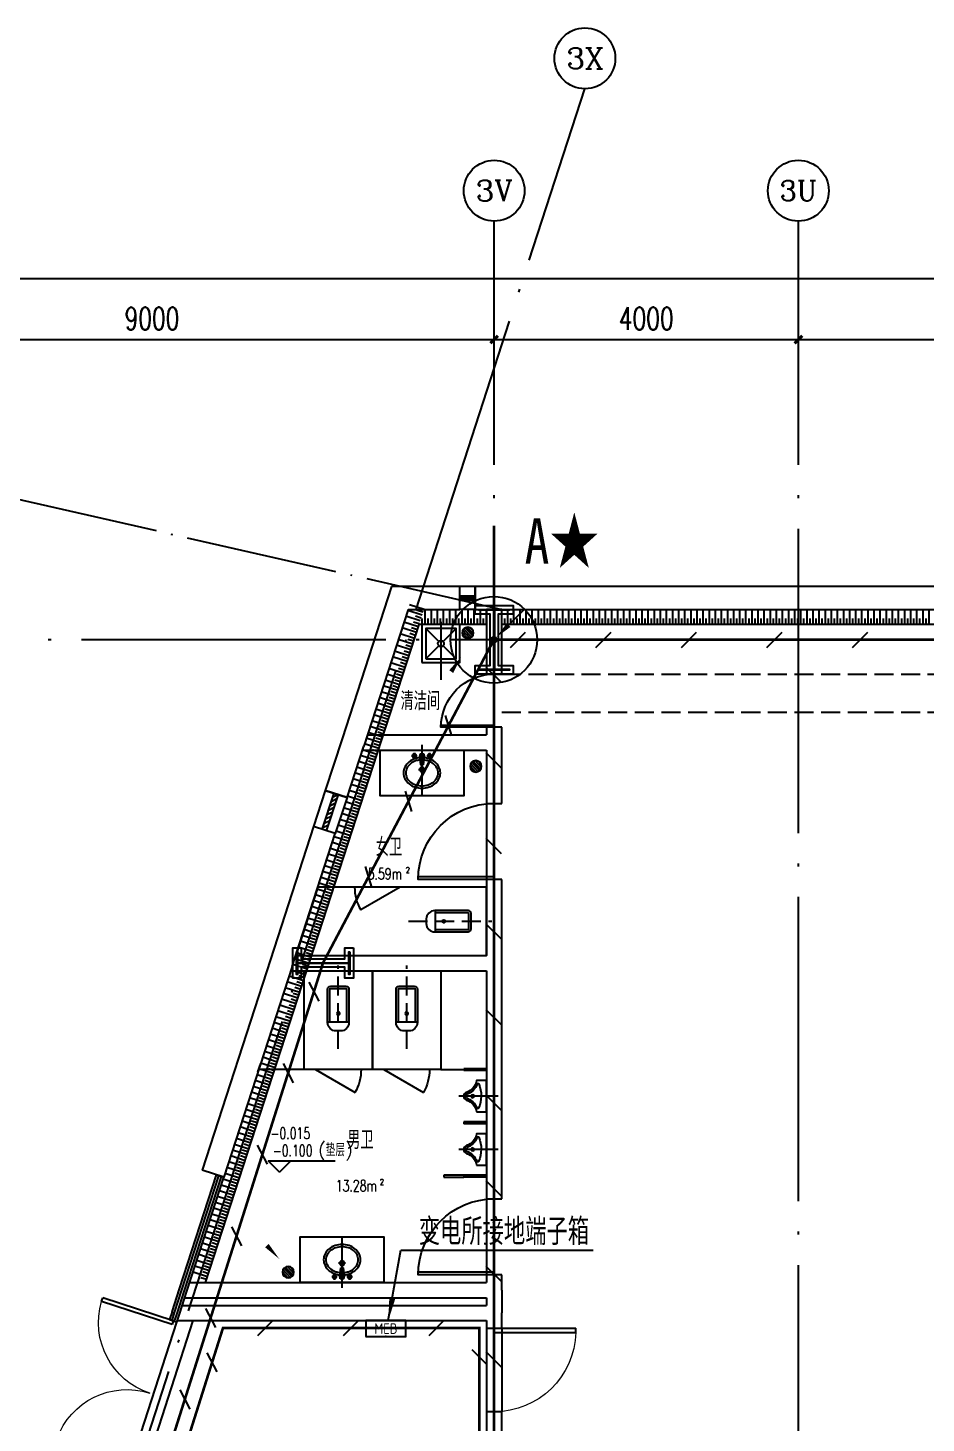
# Model space of a CAD drawing. Extents: x -1396510 to 1250330, y -1892470 to 1623980.
# Drawn here: x -300986 to -289174, y -1584922 to -1566580 of the extents above; entities that cross this region are included whole.
import ezdxf
from ezdxf.enums import TextEntityAlignment as Align

# ---------------------------------------------------------------- set-up
doc = ezdxf.new("R2010")
doc.units = 0
doc.header["$LTSCALE"] = 1000
doc.header["$MEASUREMENT"] = 0
for name, pattern in [('10平面$1$DOTE', [2.42, 2, -0.2, 0.02, -0.2]), ('CENTER2', [1.125, 0.75, -0.125, 0.125, -0.125]), ('DASH', [0.35, 0.25, -0.1]), ('DOTE', [2.42, 2, -0.2, 0.02, -0.2])]:
    doc.linetypes.add(name, pattern=pattern)
doc.layers.get('Defpoints').update_dxf_attribs({"color": 210})
for name, color, linetype in [('10平面$1$A-AXIS-DOTE', 14, '10平面$1$DOTE'), ('99平面图例外参$0$A-HATCH-2', 251, 'Continuous'), ('A-AXIS-D', 1, 'Continuous'), ('A-AXIS-DOTE', 14, 'DOTE'), ('A-HATCH-2', 251, 'Continuous'), ('A-LIN-V', 9, 'Continuous'), ('A-WC', 223, 'Continuous'), ('A-WINDOW', 140, 'Continuous'), ('A-彩色打印层', 12, 'Continuous'), ('A-防火门窗', 1, 'Continuous'), ('AS-COLN', 6, 'Continuous'), ('AS-WALL', 40, 'Continuous'), ('DIM-箱柜', 3, 'Continuous'), ('DIM_SYMB', 3, 'Continuous'), ('EQUIP-箱柜', 3, 'Continuous'), ('LWIRE', 4, 'Continuous'), ('SHTLN', 4, 'Continuous'), ('TEL_TEXT', 7, 'Continuous'), ('WIRE-接地', 4, 'Continuous'), ('WIRE-照明', 1, 'Continuous'), ('建-墙-幕', 4, 'Continuous'), ('建-房间', 7, 'Continuous'), ('建-标高', 3, 'Continuous'), ('建-门', 4, 'Continuous')]:
    doc.layers.add(name, color=color, linetype=linetype)
doc.layers.add('A-云线2', color=3, linetype='Continuous', plot=False)
doc.styles.add('-宋体', font='', dxfattribs={"width": 0.8})
doc.styles.add('_TCH_AXIS', font='COMPLEX', dxfattribs={"bigfont": 'GBCBIG'})
doc.styles.add('_TCH_DIM_T3', font='SIMPLEX', dxfattribs={"width": 0.705882, "bigfont": 'GBCBIG'})
doc.styles.add('_TCH_SPACE', font='SIMPLEX', dxfattribs={"height": 5, "bigfont": 'GBCBIG'})
doc.styles.add('_TEL_ATTDEF', font='GBENOR', dxfattribs={"width": 0.8, "height": 3, "bigfont": 'GBCBIG'})
doc.styles.add('_TEL_DIM', font='SIMPLEX', dxfattribs={"width": 0.8, "height": 3.5, "bigfont": 'HZTXT'})
doc.styles.add('A-STANDARD', font='SIMPLEX', dxfattribs={"bigfont": 'GBCBIG'})
doc.styles.get("Standard").update_dxf_attribs({"font": 'gbenor.shx', "bigfont": 'gbcbig.shx'})
doc.styles.get('-宋体').set_extended_font_data('SimSun')
doc.dimstyles.new('_TCH_ARCH&&100', dxfattribs={"dimtxt": 297.5, "dimasz": 100, "dimexe": 100, "dimexo": 100, "dimgap": 126.25, "dimtad": 1, "dimdec": 0, "dimzin": 0, "dimdsep": 46, "dimtxsty": '_TCH_DIM_T3', "dimblk": 'ARCHTICK', "dimcen": 0.09, "dimclrt": 7, "dimazin": 2, "dimtfac": 1, "dimtdec": 0, "dimtix": 1, "dimtmove": 2, "dimatfit": 3, "dimfxl": 0, "dimtolj": 1, "dimtzin": 0, "dimarcsym": 0})

# ---------------------------------------------------------------- blocks, each defined once
blk = doc.blocks.new('厕卫')
at = {"layer": 'A-AXIS-DOTE', "color": 0, "linetype": 'DASH'}
blk.add_line((50, -823), (50, 272), dxfattribs=at)
at = {"layer": 'A-WC', "color": 0}
for p, q in [((-60, -40), (-60, -470)), ((150, -30), (-50, -30)), ((160, -470), (160, -40)), ((190, -470), (-90, -470)), ((350, -1097), (-170, -1397))]:
    blk.add_line(p, q, dxfattribs=at)
blk.add_lwpolyline([(-400, 203), (-400, -1097), (500, -1097), (500, 203)], close=True, dxfattribs=at)
blk.add_lwpolyline([(190, -40, 0.414214), (150, 0), (-50, 0, 0.414214), (-90, -40), (-90, -480, 0.414214), (20, -590), (80, -590, 0.414214), (190, -480)], format="xyb", close=True, dxfattribs=at)
blk.add_circle((50, -359), 20, dxfattribs=at)
for centre, radius, start, end in [((-50, -40), 10, 90, 180), ((150, -40), 10, 0, 90), ((350, -1097), 600, 180, 209.9999)]:
    blk.add_arc(centre, radius, start, end, dxfattribs=at)
for p in [(50, 0), (50, -359)]:
    blk.add_point(p, dxfattribs=at)
blk = doc.blocks.new('A$C34D37DA4')
at = {"color": 0, "ltscale": 0.5}
for points in [[(-250, -108), (250, -108), (250, 392), (-250, 392)], [(-200, -58), (200, -58), (200, 342), (-200, 342)]]:
    blk.add_lwpolyline(points, close=True, dxfattribs=at)
for points in [[(-200, 342), (-28, 171)], [(28, 171), (200, 342)], [(-200, -58), (-28, 114)], [(28, 114), (200, -58)]]:
    blk.add_lwpolyline(points, dxfattribs=at)
blk.add_circle((0, 142), 40, dxfattribs=at)
at = {"layer": 'A-AXIS-DOTE', "color": 0}
blk.add_lwpolyline([(0, 427), (0, -333)], dxfattribs=at)
blk = doc.blocks.new('4324324')
at = {"layer": 'A-HATCH-2', "color": 8, "linetype": 'DASH'}
for p, q in [((-294754, 620270), (-135554, 620270)), ((-294754, 619770), (-135554, 619770))]:
    blk.add_line(p, q, dxfattribs=at)
blk = doc.blocks.new('w42343243')
at = {"layer": 'A-HATCH-2', "color": 8}
blk.add_lwpolyline([(-165104, 621070), (-164604, 621070), (-164604, 620958), (-164800, 620958), (-164800, 620282), (-164604, 620282), (-164604, 620170), (-165104, 620170), (-165104, 620282), (-164908, 620282), (-164908, 620958), (-165104, 620958)], close=True, dxfattribs=at)
at = {"layer": 'AS-COLN', "color": 3}
blk.add_lwpolyline([(-165054, 621020), (-164654, 621020), (-164654, 621008), (-164850, 621008), (-164850, 620232), (-164654, 620232), (-164654, 620220), (-165054, 620220), (-165054, 620232), (-164858, 620232), (-164858, 621008), (-165054, 621008)], close=True, dxfattribs=at)
blk = doc.blocks.new('nt66')
at = {"layer": 'A-HATCH-2', "color": 8}
blk.add_lwpolyline([(-195840, 766870), (-195440, 766870), (-195440, 766758), (-195586, 766758), (-195586, 766182), (-195440, 766182), (-195440, 766070), (-195840, 766070), (-195840, 766182), (-195694, 766182), (-195694, 766758), (-195840, 766758)], close=True, dxfattribs=at)
at = {"layer": 'AS-COLN'}
blk.add_lwpolyline([(-195790, 766820), (-195490, 766820), (-195490, 766808), (-195636, 766808), (-195636, 766132), (-195490, 766132), (-195490, 766120), (-195790, 766120), (-195790, 766132), (-195644, 766132), (-195644, 766808), (-195790, 766808)], close=True, dxfattribs=at)
blk = doc.blocks.new('42343')
at = {"rotation": 270}
blk.add_blockref('nt66', (-1063574, 420830), dxfattribs=at)
at = {"layer": 'A-WINDOW'}
blk.add_blockref('w42343243', (-130000, 100), dxfattribs=at)
blk = doc.blocks.new('$lvtry$00000224')
at = {"color": 0}
for p, q in [((-363, 0), (-363, -300)), ((-338, 0), (-363, 0)), ((-338, 0), (-338, -300)), ((337, 0), (337, -300)), ((362, 0), (337, 0)), ((362, 0), (362, -300)), ((-338, -300), (-363, -300)), ((362, -300), (337, -300))]:
    blk.add_line(p, q, dxfattribs=at)
at = {"color": 0, "elevation": 0}
blk.add_lwpolyline([(-205, -131), (-205, 0), (205, 0), (205, -131, 0.268068), (51, -263, -0.317765), (0, -300, -0.317765), (-51, -263, 0.268068)], format="xyb", close=True, dxfattribs=at)
at = {"color": 0}
blk.add_circle((0, -182, 0), 20, dxfattribs=at)
for centre, radius, start, end in [((-152, -115, 0), 10, 114.1084, 248.1394), ((5, -466, 0), 395, 66.6675, 114.1084), ((-243, -341, 0), 233, 19.2639, 68.1394), ((243, -341, 0), 233, 110.4941, 160.7361), ((158, -113, 0), 10, 290.4941, 66.6675), ((0, -256, 0), 24, 199.2639, 269.4998), ((0, -256, 0), 24, 270.5002, 340.7361)]:
    blk.add_arc(centre, radius, start, end, dxfattribs=at)
blk.add_point((0, -182, 0), dxfattribs=at)
at = {"layer": 'A-AXIS-DOTE', "color": 0}
blk.add_lwpolyline([(0, 153), (0, -367)], dxfattribs=at)
blk = doc.blocks.new('小便器')
at = {"layer": 'A-WC', "color": 8, "xscale": -1, "rotation": 89.99999999999999}
blk.add_blockref('$lvtry$00000224', (2044606, 1695654), dxfattribs=at)
blk = doc.blocks.new('45345')
at = {"layer": 'A-WC'}
h = blk.add_hatch(dxfattribs=at)
h.set_pattern_fill('ANSI31', color=0, scale=10)
h.set_pattern_definition([(30, (40598742844.535, 3385776346.45), (-7.9375, 13.74815), [])])
edge = h.paths.add_edge_path()
edge.add_arc((40598742441.347763, 3385774511.717568), 50, 0, 360)
at = {"layer": 'A-WC', "color": 0}
blk.add_circle((40598742441.347763, 3385774511.717568), 50, dxfattribs=at)
blk = doc.blocks.new('343243')
at = {"layer": '10平面$1$A-AXIS-DOTE', "color": 0}
blk.add_lwpolyline([(-137039, 783550), (-137039, 784210)], dxfattribs=at)
at = {"layer": 'A-WC', "color": 0}
for p, q in [((-137084, 783875), (-136994, 783875)), ((-137071, 783707), (-137056, 783814)), ((-137064, 783668), (-137056, 783814)), ((-137056, 783814), (-137022, 783814)), ((-137056, 783804), (-137022, 783804)), ((-137039, 783830), (-137039, 783920)), ((-137014, 783668), (-137022, 783814)), ((-137008, 783707), (-137022, 783814)), ((-137176, 783694), (-137103, 783694)), ((-137139, 783657), (-137139, 783731)), ((-137064, 783668), (-137071, 783707)), ((-137064, 783668), (-137014, 783668)), ((-137063, 783687), (-137015, 783687)), ((-137014, 783668), (-137008, 783707)), ((-136976, 783694), (-136903, 783694)), ((-136939, 783657), (-136939, 783731))]:
    blk.add_line(p, q, dxfattribs=at)
for points in [[(-137069, 783721, -0.055034), (-137132, 783735, -0.088849), (-137208, 783776, -0.104988), (-137263, 783843, -0.12017), (-137282, 783920, -0.12017), (-137263, 783997, -0.104988), (-137208, 784064, -0.088849), (-137132, 784105, -0.080052), (-137039, 784120, -0.080052)], [(-137065, 783751, -0.056066), (-137123, 783763, -0.088849), (-137190, 783800, -0.104988), (-137237, 783857, -0.12017), (-137252, 783920, -0.12017), (-137237, 783983, -0.104988), (-137190, 784040, -0.088849), (-137123, 784077, -0.080052), (-137039, 784090, -0.080052)], [(-137039, 784120, -0.080052), (-136946, 784105, -0.088849), (-136870, 784064, -0.104988), (-136815, 783997, -0.12017), (-136796, 783920, -0.12017), (-136815, 783843, -0.104988), (-136870, 783776, -0.088849), (-136946, 783735, -0.055034), (-137010, 783721, -0.080052)], [(-137039, 784090, -0.080052), (-136956, 784077, -0.088849), (-136889, 784040, -0.104988), (-136842, 783983, -0.12017), (-136826, 783920, -0.12017), (-136842, 783857, -0.104988), (-136889, 783800, -0.088849), (-136956, 783763, -0.056066), (-137014, 783751, -0.080052)]]:
    blk.add_lwpolyline(points, format="xyb", dxfattribs=at)
for centre, radius in [((-137039, 783875), 30), ((-137039, 783875), 20), ((-137139, 783694), 25), ((-137139, 783694), 15), ((-136939, 783694), 25), ((-136939, 783694), 15)]:
    blk.add_circle(centre, radius, dxfattribs=at)
for centre, start, end in [((-137040, 783695), 80.5252, 279.4748), ((-137038, 783695), 260.5252, 99.4748)]:
    blk.add_arc(centre, 7.19, start, end, dxfattribs=at)
blk = doc.blocks.new('_ArchTick')
at = {"color": 0, "linetype": 'ByBlock', "const_width": 0.4}
blk.add_lwpolyline([(-0.5, -0.5), (0.5, 0.5)], dxfattribs=at)
blk = doc.blocks.new('*D5834')
at = {"layer": 'A-AXIS-D', "color": 0, "lineweight": -2, "transparency": 16777216}
for p, q in [((9000, 3190), (9000, 4048)), ((18000, 3190), (18000, 4048)), ((9000, 3948), (18000, 3948))]:
    blk.add_line(p, q, dxfattribs=at)
at = {"layer": 'Defpoints', "color": 0, "transparency": 16777216}
for p in [(18000, 3948), (9000, 3090), (18000, 3090)]:
    blk.add_point(p, dxfattribs=at)
at = {"layer": 'A-AXIS-D', "color": 0, "lineweight": -2, "transparency": 16777216, "xscale": 100, "yscale": 100, "zscale": 100, "rotation": 180}
blk.add_blockref('_ArchTick', (9000, 3948), dxfattribs=at)
at = {"layer": 'A-AXIS-D', "color": 0, "lineweight": -2, "transparency": 16777216, "xscale": 100, "yscale": 100, "zscale": 100}
blk.add_blockref('_ArchTick', (18000, 3948), dxfattribs=at)
at = {"layer": 'A-AXIS-D', "color": 7, "transparency": 16777216, "insert": (13500, 4223), "char_height": 297.5, "attachment_point": 5, "style": '_TCH_DIM_T3'}
blk.add_mtext('\\A1;9000', dxfattribs=at)
blk = doc.blocks.new('*D5835')
at = {"layer": 'A-AXIS-D', "color": 0, "lineweight": -2, "transparency": 16777216}
for p, q in [((18000, 3190), (18000, 4048)), ((22000, 3190), (22000, 4048)), ((18000, 3948), (22000, 3948))]:
    blk.add_line(p, q, dxfattribs=at)
at = {"layer": 'Defpoints', "color": 0, "transparency": 16777216}
for p in [(22000, 3948), (18000, 3090), (22000, 3090)]:
    blk.add_point(p, dxfattribs=at)
at = {"layer": 'A-AXIS-D', "color": 0, "lineweight": -2, "transparency": 16777216, "xscale": 100, "yscale": 100, "zscale": 100, "rotation": 180}
blk.add_blockref('_ArchTick', (18000, 3948), dxfattribs=at)
at = {"layer": 'A-AXIS-D', "color": 0, "lineweight": -2, "transparency": 16777216, "xscale": 100, "yscale": 100, "zscale": 100}
blk.add_blockref('_ArchTick', (22000, 3948), dxfattribs=at)
at = {"layer": 'A-AXIS-D', "color": 7, "transparency": 16777216, "insert": (20000, 4223), "char_height": 297.5, "attachment_point": 5, "style": '_TCH_DIM_T3'}
blk.add_mtext('\\A1;4000', dxfattribs=at)
blk = doc.blocks.new('*D5836')
at = {"layer": 'A-AXIS-D', "color": 0, "lineweight": -2, "transparency": 16777216}
for p, q in [((22000, 3190), (22000, 4048)), ((31000, 3190), (31000, 4048)), ((22000, 3948), (31000, 3948))]:
    blk.add_line(p, q, dxfattribs=at)
at = {"layer": 'Defpoints', "color": 0, "transparency": 16777216}
for p in [(31000, 3948), (22000, 3090), (31000, 3090)]:
    blk.add_point(p, dxfattribs=at)
at = {"layer": 'A-AXIS-D', "color": 0, "lineweight": -2, "transparency": 16777216, "xscale": 100, "yscale": 100, "zscale": 100, "rotation": 180}
blk.add_blockref('_ArchTick', (22000, 3948), dxfattribs=at)
at = {"layer": 'A-AXIS-D', "color": 0, "lineweight": -2, "transparency": 16777216, "xscale": 100, "yscale": 100, "zscale": 100}
blk.add_blockref('_ArchTick', (31000, 3948), dxfattribs=at)
at = {"layer": 'A-AXIS-D', "color": 7, "transparency": 16777216, "insert": (26500, 4223), "char_height": 297.5, "attachment_point": 5, "style": '_TCH_DIM_T3'}
blk.add_mtext('\\A1;9000', dxfattribs=at)
blk = doc.blocks.new('*D5855')
at = {"layer": 'A-AXIS-D', "color": 0, "lineweight": -2, "transparency": 16777216}
for p, q in [((-900, 3290), (-900, 4848)), ((184800, 3290), (184800, 4848)), ((-900, 4748), (184800, 4748))]:
    blk.add_line(p, q, dxfattribs=at)
at = {"layer": 'Defpoints', "color": 0, "transparency": 16777216}
for p in [(184800, 4748), (-900, 3190), (184800, 3190)]:
    blk.add_point(p, dxfattribs=at)
at = {"layer": 'A-AXIS-D', "color": 0, "lineweight": -2, "transparency": 16777216, "xscale": 100, "yscale": 100, "zscale": 100, "rotation": 180}
blk.add_blockref('_ArchTick', (-900, 4748), dxfattribs=at)
at = {"layer": 'A-AXIS-D', "color": 0, "lineweight": -2, "transparency": 16777216, "xscale": 100, "yscale": 100, "zscale": 100}
blk.add_blockref('_ArchTick', (184800, 4748), dxfattribs=at)
at = {"layer": 'A-AXIS-D', "color": 7, "transparency": 16777216, "insert": (91950, 5023), "char_height": 297.5, "attachment_point": 5, "style": '_TCH_DIM_T3'}
blk.add_mtext('\\A1;185700', dxfattribs=at)
blk = doc.blocks.new('*U25')
at = {"color": 0}
blk.add_lwpolyline([(500, 0), (500, 1000), (460, 1000), (460, 0)], close=True, dxfattribs=at)
blk.add_arc((500, 0), 1000, 90, 180, dxfattribs=at)
blk = doc.blocks.new('*U24')
at = {"color": 0, "xscale": 0.001, "yscale": 0.001, "zscale": 0.001}
blk.add_blockref('*U25', (0, 0), dxfattribs=at)
blk = doc.blocks.new('*U52')
at = {"color": 0}
for p, q in [((-250, 150), (250, 150)), ((250, 30), (-250, 30)), ((-250, -30), (-190, 30)), ((-190, -30), (-130, 30)), ((-130, -30), (-70, 30)), ((-70, -30), (-10, 30)), ((-10, -30), (50, 30)), ((50, -30), (110, 30)), ((110, -30), (170, 30)), ((170, -30), (230, 30)), ((250, -30), (-250, -30)), ((-250, -150), (250, -150))]:
    blk.add_line(p, q, dxfattribs=at)
for points in [[(-250, -150), (-250, 150)], [(250, -150), (250, 150)]]:
    blk.add_lwpolyline(points, dxfattribs=at)
blk = doc.blocks.new('*U51')
at = {"color": 0, "xscale": 0.001999999996058992, "yscale": 0.003333333333333334, "zscale": 0.001999999996058992}
blk.add_blockref('*U52', (0, 0), dxfattribs=at)
blk = doc.blocks.new('99平面图例外参$0$$LinePat$填挖边坡')
at = {"color": 0}
for p, q in [((0, 0), (0, -1500)), ((300, 0), (300, -600))]:
    blk.add_line(p, q, dxfattribs=at)
at = {"layer": 'Defpoints', "color": 0}
blk.add_point((600, 0), dxfattribs=at)
blk = doc.blocks.new('10平面$0$$DorLib2D$00000002')
for p, q in [((-0.5, 0), (-0.5, 0.4875)), ((-0.475, 0.4875), (-0.5, 0.4875)), ((-0.475, 0), (-0.475, 0.4875)), ((0.475, 0), (0.475, 0.4875)), ((0.475, 0.4875), (0.5, 0.4875)), ((0.5, 0), (0.5, 0.4875)), ((-0.5, 0), (-0.475, 0)), ((0.5, 0), (0.475, 0))]:
    blk.add_line(p, q)
at = {"lineweight": 13}
for centre, start, end in [((-0.4875, 0), 0, 88.53072), ((0.4875, 0), 91.46928, 180)]:
    blk.add_arc(centre, 0.4875, start, end, dxfattribs=at)
blk = doc.blocks.new('$DorLib2D$00000001')
for p, q in [((0.45, 0.975), (0.5, 0.975)), ((0.45, 0), (0.45, 0.975)), ((0.5, 0), (0.5, 0.975)), ((0.5, 0), (0.45, 0))]:
    blk.add_line(p, q)
at = {"lineweight": 13}
blk.add_arc((0.475, 0), 0.975, 91.4693, 180, dxfattribs=at)
blk = doc.blocks.new('$TelecSys$00000008')
blk.add_line((0.4, 0.4), (-0.4, -0.4))
blk = doc.blocks.new('$TelecSys$00000078')
for p, q in [((1.15, 1.15), (0.55, 0.55)), ((0.104, 0.104), (0.104, 0.104)), ((-0.104, -0.104), (-0.104, -0.104))]:
    blk.add_line(p, q)
at = {"const_width": 0.142}
blk.add_lwpolyline([(-0.071, 0, 1), (0.071, 0, 1)], format="xyb", close=True, dxfattribs=at)
blk.add_solid([(0.62, 0.48), (0.48, 0.62), (0.1, 0.1)])
at = {"width": 0.8, "flags": 9}
blk.add_attdef('A', (0, 0), '', height=0.00002, dxfattribs=at)
blk = doc.blocks.new('$equip$00002907')
for p, q in [((0.75, 0.6), (-0.75, 0.6)), ((-0.75, 0.6), (-0.75, 0)), ((0.75, 0), (0.75, 0.6)), ((-0.75, 0), (0.75, 0))]:
    blk.add_line(p, q)
at = {"const_width": 0.0571}
blk.add_lwpolyline([(-0.75, 0.6), (-0.75, 0), (0.75, 0), (0.75, 0.6), (-0.75, 0.6), (-0.75, 0)], dxfattribs=at)
for p in [(0, 0.6), (-0.75, 0.3), (0, 0), (0.75, 0.3)]:
    blk.add_point(p)
at = {"color": 7, "style": '_TEL_DIM'}
blk.add_attdef('$TEXT$', text='', height=0.4, dxfattribs=at).set_placement((0, 0.3), align=Align.MIDDLE_CENTER)
at = {"color": 7, "style": '_TEL_DIM', "flags": 1}
for tag in ['A', 'REMARK']:
    blk.add_attdef(tag, text='', height=0.00002, dxfattribs=at).set_placement((0, 0), align=Align.MIDDLE_CENTER)
blk = doc.blocks.new('世赫3#厂房一层0821')
at = {"layer": 'A-AXIS-D'}
for centre in [(19193, 7644.4), (18000, 5904), (22000, 5904)]:
    blk.add_circle(centre, 400, dxfattribs=at)
at = {"layer": 'A-AXIS-DOTE', "color": 8, "ltscale": 2}
for p, q in [((18000, -79980), (18000, 5504)), ((22000, -79980), (22000, 5500)), ((190814.2, 0), (-5155.8, 0))]:
    blk.add_line(p, q, dxfattribs=at)
at = {"layer": 'A-AXIS-DOTE', "color": 8}
blk.add_line((4525.1, 3490.1), (18100, 400), dxfattribs=at)
at = {"layer": 'A-AXIS-DOTE', "color": 8, "linetype": 'DASH'}
blk.add_line((16874.1, -3700), (17969.1, -3700), dxfattribs=at)
at = {"layer": 'A-AXIS-DOTE', "color": 8, "ltscale": 2}
blk.add_lwpolyline([(-2450.9, -59462.8), (19193, 7244.4)], dxfattribs=at)
at = {"layer": 'A-LIN-V'}
for p, q in [((14205.9, -8450), (17012.5, 200.1)), ((17900, 200.1), (17012.5, 200.1)), ((30946, 200.1), (18100, 200.1))]:
    blk.add_line(p, q, dxfattribs=at)
at = {"layer": 'A-WC', "color": 8}
for p, q in [((16764.2, -3250), (16244.6, -3550)), ((17227.6, -3839.8), (17227.6, -3560.2)), ((17657.2, -3590.2), (17227.6, -3590.2)), ((17667.2, -3799.8), (17667.2, -3600.2)), ((17227.6, -3809.8), (17657.2, -3809.8)), ((17600, -7037.5), (17336.2, -7037.5)), ((17336.2, -7037.5), (17336.2, -7047.5)), ((17336.2, -7047.5), (17336.2, -7057.5)), ((17336.2, -7057.5), (17336.2, -7062.5)), ((17336.2, -7062.5), (17600, -7062.5))]:
    blk.add_line(p, q, dxfattribs=at)
at = {"layer": 'A-WC'}
for p, q in [((15536.2, -5650), (14904.2, -5650)), ((17300, -5650), (17900, -5650))]:
    blk.add_line(p, q, dxfattribs=at)
at = {"layer": 'A-WC', "color": 8}
for points in [[(16500, -1450), (17600, -1450), (17600, -2050), (16500, -2050), (16500, -1450)], [(16550, -8450), (15450, -8450), (15450, -7850), (16550, -7850), (16550, -8450)]]:
    blk.add_lwpolyline(points, dxfattribs=at)
blk.add_lwpolyline([(17900, -3250), (15682.9, -3250), (15390.9, -4150), (17900, -4150)], close=True, dxfattribs=at)
blk.add_lwpolyline([(17657.2, -3839.8, 0.4142136), (17697.2, -3799.8), (17697.2, -3600.2, 0.4142136), (17657.2, -3560.2), (17217.6, -3560.2, 0.4142136), (17107.6, -3670.2), (17107.6, -3729.8, 0.4142136), (17217.6, -3839.8)], format="xyb", close=True, dxfattribs=at)
blk.add_circle((17338.6, -3700), 20, dxfattribs=at)
at = {"layer": 'A-WC'}
blk.add_arc((16764.2, -3250), 600, 180, 209.99988, dxfattribs=at)
at = {"layer": 'A-WC', "color": 8}
for centre, start, end in [((17657.2, -3600.2), 0, 90), ((17657.2, -3799.8), 270, 0)]:
    blk.add_arc(centre, 10, start, end, dxfattribs=at)
for p in [(17338.6, -3700), (17697.2, -3700)]:
    blk.add_point(p, dxfattribs=at)
at = {"layer": 'A-彩色打印层'}
for p, q in [((14894, -5681.3), (14930.5, -5568.8)), ((13210, -10871.5), (13827.2, -8969.1)), ((13400.2, -10933.2), (14043.7, -8950))]:
    blk.add_line(p, q, dxfattribs=at)
at = {"layer": 'A-防火门窗'}
for p, q in [((17900, -9050), (17900, -10150)), ((18100, -9050), (18100, -10150))]:
    blk.add_line(p, q, dxfattribs=at)
at = {"layer": 'AS-WALL'}
for p, q in [((16649.1, 700.1), (15999, -1303.7)), ((17550, 700.1), (16649.1, 700.1)), ((17550, 400.1), (17550, 700.1)), ((31700, 700.1), (17750, 700.1)), ((17750, 700.1), (17750, 400.1)), ((16867.2, 400.1), (16284.3, -1396.3)), ((16867.2, 400.1), (17550, 400.1)), ((17750, 400.1), (31400, 400.1)), ((17900, 400), (17900, -450)), ((18100, 400), (17900, 400)), ((18100, -450), (18100, 400)), ((17900, -450), (18100, -450)), ((16331.8, -1250), (17900, -1250)), ((18100, -1150), (17900, -1150)), ((17900, -1150), (17900, -1250)), ((18100, -1350), (18100, -1150)), ((15999, -1303.7), (15779.6, -1980)), ((16064.9, -2072.6), (16284.3, -1396.3)), ((16266.9, -1450), (17900, -1450)), ((17900, -1450), (17900, -2150)), ((18100, -2150), (18100, -1350)), ((15779.6, -1980), (16064.9, -2072.6)), ((17900, -2150), (18100, -2150)), ((15625.2, -2455.6), (15058, -4203.7)), ((15343.4, -4296.3), (15910.6, -2548.1)), ((15910.6, -2548.1), (15625.2, -2455.6)), ((18100, -3150), (17900, -3150)), ((17900, -3150), (17900, -4150)), ((18100, -4250), (18100, -3150)), ((15058, -4203.7), (14159.3, -6973.7)), ((15390.9, -4150), (17900, -4150)), ((15343.4, -4296.3), (14444.6, -7066.3)), ((15326, -4350), (17900, -4350)), ((17900, -4350), (17900, -7350)), ((18100, -7350), (18100, -4250)), ((14444.6, -7066.3), (14159.3, -6973.7)), ((17900, -7350), (18100, -7350)), ((18100, -8350), (17900, -8350)), ((17900, -8350), (17900, -8450)), ((18100, -8550), (18100, -8350)), ((13995.7, -8450), (17900, -8450)), ((18100, -8550), (18100, -8850)), ((13898.3, -8750), (17900, -8750)), ((13930.8, -8650), (17900, -8650)), ((17900, -8650), (17900, -8750)), ((13833.4, -8950), (17900, -8950)), ((17900, -8950), (17900, -9050)), ((18100, -9050), (18100, -8850)), ((17900, -9050), (18100, -9050)), ((17900, -10150), (17900, -33400)), ((18100, -10150), (17900, -10150)), ((18100, -33400), (18100, -10150))]:
    blk.add_line(p, q, dxfattribs=at)
at = {"layer": 'DIM_SYMB', "color": 8}
for points in [[(17273.2, -656.4, 0, 0, 0), (17570, -220, 0, 64, 0), (17435, -418.4, 0, 0, 0)], [(14654.2, -7580, 0, 0, 0), (15174.2, -8140, 0, 64, 0), (15010.9, -7964.1, 0, 0, 0)]]:
    blk.add_lwpolyline(points, format="xyseb", dxfattribs=at)
at = {"layer": '建-墙-幕'}
for p, q in [((13863.1, -8534.6), (14349.5, -7035.4)), ((13894.8, -8544.9), (14381.2, -7045.7)), ((13926.5, -8555.1), (14412.9, -7056)), ((13958.2, -8565.4), (14444.6, -7066.3)), ((14349.5, -7035.4), (14444.6, -7066.3)), ((13765.8, -8834.6), (13863.1, -8534.6)), ((13797.5, -8844.9), (13894.8, -8544.9)), ((13829.2, -8855.1), (13926.5, -8555.1)), ((13860.9, -8865.4), (13958.2, -8565.4)), ((13765.8, -8834.6), (13732.3, -8937.8)), ((13732.3, -8937.8), (13827.4, -8968.7)), ((13764, -8948.1), (13797.5, -8844.9)), ((13795.7, -8958.4), (13829.2, -8855.1)), ((13827.4, -8968.7), (13860.9, -8865.4))]:
    blk.add_line(p, q, dxfattribs=at)
at = {"layer": '建-标高', "color": 8}
for p, q in [((15177.8, -7000), (15027.8, -6850)), ((15027.8, -6850), (15907.8, -6850)), ((15177.8, -7000), (15327.8, -6850))]:
    blk.add_line(p, q, dxfattribs=at)
at = {"layer": '建-门'}
for p, q in [((17900, -2150), (17900, -3150)), ((17900, -7350), (17900, -8350))]:
    blk.add_line(p, q, dxfattribs=at)
at = {"color": 8, "xscale": -1}
for p in [(16000, -4552.8), (16900, -4552.8)]:
    blk.add_blockref('厕卫', p, dxfattribs=at)
at = {"color": 8, "rotation": 180.0000000000122}
for p in [(2062506.1, 1689653.6), (2062506.1, 1688953.6)]:
    blk.add_blockref('小便器', p, dxfattribs=at)
at = {"layer": '99平面图例外参$0$A-HATCH-2', "color": 203, "yscale": 0.1333333333333333, "zscale": 0.1333333333333333}
for p, xscale, rotation in [((17052.7, 323.8), 0.1336816803580045, 252.0237134181385), ((17077.4, 400.1), 0.1336816803580045, 252.0237134181385), ((17093.2, 200.1), 0.1344628163811462, 179.9999999990455), ((17173.9, 200.1), 0.1344628163811462, 179.9999999990455), ((17254.6, 200.1), 0.1344628163811462, 179.9999999990455), ((17335.3, 200.1), 0.1344628163811462, 179.9999999990455), ((17415.9, 200.1), 0.1344628163811462, 179.9999999990455), ((17496.6, 200.1), 0.1344628163811462, 179.9999999990455), ((17577.3, 200.1), 0.1344628163811462, 179.9999999990455), ((17658, 200.1), 0.1344628163811462, 179.9999999990455), ((17738.6, 200.1), 0.1344628163811462, 179.9999999990455), ((17819.3, 200.1), 0.1344628163811462, 179.9999999990455), ((17900, 200.1), 0.1344628163811462, 179.9999999990455), ((18180.3, 200.1), 0.1338124999985388, 179.9999999990436), ((18260.6, 200.1), 0.1338124999985388, 179.9999999990436), ((18340.9, 200.1), 0.1338124999985388, 179.9999999990436), ((18421.2, 200.1), 0.1338124999985388, 179.9999999990436), ((18501.4, 200.1), 0.1338124999985388, 179.9999999990436), ((18581.7, 200.1), 0.1338124999985388, 179.9999999990436), ((18662, 200.1), 0.1338124999985388, 179.9999999990436), ((18742.3, 200.1), 0.1338124999985388, 179.9999999990436), ((18822.6, 200.1), 0.1338124999985388, 179.9999999990436), ((18902.9, 200.1), 0.1338124999985388, 179.9999999990436), ((18983.2, 200.1), 0.1338124999985388, 179.9999999990436), ((19063.5, 200.1), 0.1338124999985388, 179.9999999990436), ((19143.7, 200.1), 0.1338124999985388, 179.9999999990436), ((19224, 200.1), 0.1338124999985388, 179.9999999990436), ((19304.3, 200.1), 0.1338124999985388, 179.9999999990436), ((19384.6, 200.1), 0.1338124999985388, 179.9999999990436), ((19464.9, 200.1), 0.1338124999985388, 179.9999999990436), ((19545.2, 200.1), 0.1338124999985388, 179.9999999990436), ((19625.5, 200.1), 0.1338124999985388, 179.9999999990436), ((19705.8, 200.1), 0.1338124999985388, 179.9999999990436), ((19786, 200.1), 0.1338124999985388, 179.9999999990436), ((19866.3, 200.1), 0.1338124999985388, 179.9999999990436), ((19946.6, 200.1), 0.1338124999985388, 179.9999999990436), ((20026.9, 200.1), 0.1338124999985388, 179.9999999990436), ((20107.2, 200.1), 0.1338124999985388, 179.9999999990436), ((20187.5, 200.1), 0.1338124999985388, 179.9999999990436), ((20267.8, 200.1), 0.1338124999985388, 179.9999999990436), ((20348.1, 200.1), 0.1338124999985388, 179.9999999990436), ((20428.3, 200.1), 0.1338124999985388, 179.9999999990436), ((20508.6, 200.1), 0.1338124999985388, 179.9999999990436), ((20588.9, 200.1), 0.1338124999985388, 179.9999999990436), ((20669.2, 200.1), 0.1338124999985388, 179.9999999990436), ((20749.5, 200.1), 0.1338124999985388, 179.9999999990436), ((20829.8, 200.1), 0.1338124999985388, 179.9999999990436), ((20910.1, 200.1), 0.1338124999985388, 179.9999999990436), ((20990.4, 200.1), 0.1338124999985388, 179.9999999990436), ((21070.6, 200.1), 0.1338124999985388, 179.9999999990436), ((21150.9, 200.1), 0.1338124999985388, 179.9999999990436), ((21231.2, 200.1), 0.1338124999985388, 179.9999999990436), ((21311.5, 200.1), 0.1338124999985388, 179.9999999990436), ((21391.8, 200.1), 0.1338124999985388, 179.9999999990436), ((21472.1, 200.1), 0.1338124999985388, 179.9999999990436), ((21552.4, 200.1), 0.1338124999985388, 179.9999999990436), ((21632.7, 200.1), 0.1338124999985388, 179.9999999990436), ((21712.9, 200.1), 0.1338124999985388, 179.9999999990436), ((21793.2, 200.1), 0.1338124999985388, 179.9999999990436), ((21873.5, 200.1), 0.1338124999985388, 179.9999999990436), ((21953.8, 200.1), 0.1338124999985388, 179.9999999990436), ((22034.1, 200.1), 0.1338124999985388, 179.9999999990436), ((22114.4, 200.1), 0.1338124999985388, 179.9999999990436), ((22194.7, 200.1), 0.1338124999985388, 179.9999999990436), ((22275, 200.1), 0.1338124999985388, 179.9999999990436), ((22355.2, 200.1), 0.1338124999985388, 179.9999999990436), ((22435.5, 200.1), 0.1338124999985388, 179.9999999990436), ((22515.8, 200.1), 0.1338124999985388, 179.9999999990436), ((22596.1, 200.1), 0.1338124999985388, 179.9999999990436), ((22676.4, 200.1), 0.1338124999985388, 179.9999999990436), ((22756.7, 200.1), 0.1338124999985388, 179.9999999990436), ((22837, 200.1), 0.1338124999985388, 179.9999999990436), ((22917.3, 200.1), 0.1338124999985388, 179.9999999990436), ((22997.5, 200.1), 0.1338124999985388, 179.9999999990436), ((23077.8, 200.1), 0.1338124999985388, 179.9999999990436), ((23158.1, 200.1), 0.1338124999985388, 179.9999999990436), ((23238.4, 200.1), 0.1338124999985388, 179.9999999990436), ((23318.7, 200.1), 0.1338124999985388, 179.9999999990436), ((23399, 200.1), 0.1338124999985388, 179.9999999990436), ((23479.3, 200.1), 0.1338124999985388, 179.9999999990436), ((23559.6, 200.1), 0.1338124999985388, 179.9999999990436), ((23639.8, 200.1), 0.1338124999985388, 179.9999999990436), ((23720.1, 200.1), 0.1338124999985388, 179.9999999990436), ((17003.2, 171.2), 0.1336816803580045, 252.0237134181385), ((17027.9, 247.5), 0.1336816803580045, 252.0237134181385), ((16928.9, -57.7), 0.1336816803580045, 252.0237134181385), ((16953.7, 18.6), 0.1336816803580045, 252.0237134181385), ((16978.4, 94.9), 0.1336816803580045, 252.0237134181385), ((16879.4, -210.3), 0.1336816803580045, 252.0237134181385), ((16904.2, -134), 0.1336816803580045, 252.0237134181385), ((16829.9, -362.9), 0.1336816803580045, 252.0237134181385), ((16854.6, -286.6), 0.1336816803580045, 252.0237134181385), ((16755.6, -591.8), 0.1336816803580045, 252.0237134181385), ((16780.4, -515.5), 0.1336816803580045, 252.0237134181385), ((16805.1, -439.2), 0.1336816803580045, 252.0237134181385), ((16706.1, -744.4), 0.1336816803580045, 252.0237134181385), ((16730.9, -668.1), 0.1336816803580045, 252.0237134181385), ((16631.9, -973.2), 0.1336816803580045, 252.0237134181385), ((16656.6, -896.9), 0.1336816803580045, 252.0237134181385), ((16681.4, -820.6), 0.1336816803580045, 252.0237134181385), ((16582.4, -1125.8), 0.1336816803580045, 252.0237134181385), ((16607.1, -1049.5), 0.1336816803580045, 252.0237134181385), ((16532.8, -1278.4), 0.1336816803580045, 252.0237134181385), ((16557.6, -1202.1), 0.1336816803580045, 252.0237134181385), ((16458.6, -1507.3), 0.1336816803580045, 252.0237134181385), ((16483.3, -1431), 0.1336816803580045, 252.0237134181385), ((16508.1, -1354.7), 0.1336816803580045, 252.0237134181385), ((16409.1, -1659.9), 0.1336816803580045, 252.0237134181385), ((16433.8, -1583.6), 0.1336816803580045, 252.0237134181385), ((16334.8, -1888.8), 0.1336816803580045, 252.0237134181385), ((16359.6, -1812.5), 0.1336816803580045, 252.0237134181385), ((16384.3, -1736.2), 0.1336816803580045, 252.0237134181385), ((16285.3, -2041.3), 0.1336816803580045, 252.0237134181385), ((16310.1, -1965), 0.1336816803580045, 252.0237134181385), ((16235.8, -2193.9), 0.1336816803580045, 252.0237134181385), ((16260.5, -2117.6), 0.1336816803580045, 252.0237134181385), ((16161.5, -2422.8), 0.1336816803580045, 252.0237134181385), ((16186.3, -2346.5), 0.1336816803580045, 252.0237134181385), ((16211, -2270.2), 0.1336816803580045, 252.0237134181385), ((16112, -2575.4), 0.1336816803580045, 252.0237134181385), ((16136.8, -2499.1), 0.1336816803580045, 252.0237134181385), ((16037.8, -2804.3), 0.1336816803580045, 252.0237134181385), ((16062.5, -2728), 0.1336816803580045, 252.0237134181385), ((16087.3, -2651.7), 0.1336816803580045, 252.0237134181385), ((15988.2, -2956.9), 0.1336816803580045, 252.0237134181385), ((16013, -2880.6), 0.1336816803580045, 252.0237134181385), ((15938.7, -3109.5), 0.1336816803580045, 252.0237134181385), ((15963.5, -3033.2), 0.1336816803580045, 252.0237134181385), ((15864.5, -3338.3), 0.1336816803580045, 252.0237134181385), ((15889.2, -3262), 0.1336816803580045, 252.0237134181385), ((15914, -3185.7), 0.1336816803580045, 252.0237134181385), ((15815, -3490.9), 0.1336816803580045, 252.0237134181385), ((15839.7, -3414.6), 0.1336816803580045, 252.0237134181385), ((15740.7, -3719.8), 0.1336816803580045, 252.0237134181385), ((15765.5, -3643.5), 0.1336816803580045, 252.0237134181385), ((15790.2, -3567.2), 0.1336816803580045, 252.0237134181385), ((15691.2, -3872.4), 0.1336816803580045, 252.0237134181385), ((15715.9, -3796.1), 0.1336816803580045, 252.0237134181385), ((15641.7, -4025), 0.1336816803580045, 252.0237134181385), ((15666.4, -3948.7), 0.1336816803580045, 252.0237134181385), ((15567.4, -4253.9), 0.1336816803580045, 252.0237134181385), ((15592.2, -4177.6), 0.1336816803580045, 252.0237134181385), ((15616.9, -4101.3), 0.1336816803580045, 252.0237134181385), ((15517.9, -4406.4), 0.1336816803580045, 252.0237134181385), ((15542.7, -4330.1), 0.1336816803580045, 252.0237134181385), ((15443.6, -4635.3), 0.1336816803580045, 252.0237134181385), ((15468.4, -4559), 0.1336816803580045, 252.0237134181385), ((15493.2, -4482.7), 0.1336816803580045, 252.0237134181385), ((15394.1, -4787.9), 0.1336816803580045, 252.0237134181385), ((15418.9, -4711.6), 0.1336816803580045, 252.0237134181385), ((15344.6, -4940.5), 0.1336816803580045, 252.0237134181385), ((15369.4, -4864.2), 0.1336816803580045, 252.0237134181385), ((15270.4, -5169.4), 0.1336816803580045, 252.0237134181385), ((15295.1, -5093.1), 0.1336816803580045, 252.0237134181385), ((15319.9, -5016.8), 0.1336816803580045, 252.0237134181385), ((15220.9, -5322), 0.1336816803580045, 252.0237134181385), ((15245.6, -5245.7), 0.1336816803580045, 252.0237134181385), ((15146.6, -5550.8), 0.1336816803580045, 252.0237134181385), ((15171.4, -5474.6), 0.1336816803580045, 252.0237134181385), ((15196.1, -5398.3), 0.1336816803580045, 252.0237134181385), ((15097.1, -5703.4), 0.1336816803580045, 252.0237134181385), ((15121.8, -5627.1), 0.1336816803580045, 252.0237134181385), ((15047.6, -5856), 0.1336816803580045, 252.0237134181385), ((15072.3, -5779.7), 0.1336816803580045, 252.0237134181385), ((14973.3, -6084.9), 0.1336816803580045, 252.0237134181385), ((14998.1, -6008.6), 0.1336816803580045, 252.0237134181385), ((15022.8, -5932.3), 0.1336816803580045, 252.0237134181385), ((14923.8, -6237.5), 0.1336816803580045, 252.0237134181385), ((14948.6, -6161.2), 0.1336816803580045, 252.0237134181385), ((14849.5, -6466.4), 0.1336816803580045, 252.0237134181385), ((14874.3, -6390.1), 0.1336816803580045, 252.0237134181385), ((14899.1, -6313.8), 0.1336816803580045, 252.0237134181385), ((14800, -6619), 0.1336816803580045, 252.0237134181385), ((14824.8, -6542.7), 0.1336816803580045, 252.0237134181385), ((14725.8, -6847.8), 0.1336816803580045, 252.0237134181385), ((14750.5, -6771.5), 0.1336816803580045, 252.0237134181385), ((14775.3, -6695.2), 0.1336816803580045, 252.0237134181385), ((14676.3, -7000.4), 0.1336816803580045, 252.0237134181385), ((14701, -6924.1), 0.1336816803580045, 252.0237134181385), ((14626.8, -7153), 0.1336816803580045, 252.0237134181385), ((14651.5, -7076.7), 0.1336816803580045, 252.0237134181385), ((14552.5, -7381.9), 0.1336816803580045, 252.0237134181385), ((14577.2, -7305.6), 0.1336816803580045, 252.0237134181385), ((14602, -7229.3), 0.1336816803580045, 252.0237134181385), ((14503, -7534.5), 0.1336816803580045, 252.0237134181385), ((14527.7, -7458.2), 0.1336816803580045, 252.0237134181385), ((14428.7, -7763.4), 0.1336816803580045, 252.0237134181385), ((14453.5, -7687.1), 0.1336816803580045, 252.0237134181385), ((14478.2, -7610.8), 0.1336816803580045, 252.0237134181385), ((14379.2, -7915.9), 0.1336816803580045, 252.0237134181385), ((14404, -7839.7), 0.1336816803580045, 252.0237134181385), ((14329.7, -8068.5), 0.1336816803580045, 252.0237134181385), ((14354.5, -7992.2), 0.1336816803580045, 252.0237134181385), ((14255.4, -8297.4), 0.1336816803580045, 252.0237134181385), ((14280.2, -8221.1), 0.1336816803580045, 252.0237134181385), ((14304.9, -8144.8), 0.1336816803580045, 252.0237134181385), ((14230.7, -8373.7), 0.1336816803580045, 252.0237134181385)]:
    blk.add_blockref('99平面图例外参$0$$LinePat$填挖边坡', p, dxfattribs=dict(at, xscale=xscale, rotation=rotation))
at = {"layer": 'A-LIN-V', "xscale": -1.5, "yscale": 1.5, "zscale": 1.5, "rotation": 342.0237134181253}
for p in [(56357955497.4, -23625323082.3), (56357953135.3, -23625331485.4)]:
    blk.add_blockref('45345', p, dxfattribs=at)
at = {"layer": 'A-LIN-V', "color": 8, "xscale": -1.5, "yscale": 1.5, "zscale": 1.5, "rotation": 342.0237134181253}
blk.add_blockref('45345', (56357955601.1, -23625324835.4), dxfattribs=at)
at = {"layer": 'A-WC', "color": 8}
blk.add_blockref('A$C34D37DA4', (17300, -192.2), dxfattribs=at)
at = {"layer": 'A-WINDOW', "yscale": -300, "zscale": 300}
for p, xscale, rotation in [((17650, 550.1), 200, 180.0000000003008), ((15845.1, -2264.1), 500.000000985252, 252.0237134181314)]:
    blk.add_blockref('*U51', p, dxfattribs=dict(at, xscale=xscale, rotation=rotation))
at = {"layer": 'A-WINDOW'}
for name in ['42343', '4324324']:
    blk.add_blockref(name, (312854.2, -620720), dxfattribs=at)
at = {"layer": 'A-WINDOW', "color": 8, "xscale": -1}
for p, rotation in [((154089.2, 782170), 180), ((-121039.2, -792070), 359.9999999999804)]:
    blk.add_blockref('343243', p, dxfattribs=dict(at, rotation=rotation))
at = {"layer": 'A-防火门窗'}
for name, p, xscale, yscale, zscale, rotation in [('10平面$0$$DorLib2D$00000002', (13471.2, -9904.4), -2000, 2000, 100, 72.0237134181378), ('$DorLib2D$00000001', (18000, -9600), -1100, 1100, 199.9999999999998, 269.999999997706)]:
    blk.add_blockref(name, p, dxfattribs=dict(at, xscale=xscale, yscale=yscale, zscale=zscale, rotation=rotation))
at = {"layer": '建-门', "zscale": 199.9999999999998}
for p, xscale, yscale, rotation in [((18000, -800), 700, -700, 269.9999999977665), ((18000, -2650), 1000, -1000, 269.9999999977655), ((18000, -7850), 1000, -1000, 269.9999999977616)]:
    blk.add_blockref('*U24', p, dxfattribs=dict(at, xscale=xscale, yscale=yscale, rotation=rotation))
at = {"layer": 'A-AXIS-D', "color": 7, "style": '_TCH_AXIS'}
for s, height, p, p2 in [('3X', 276.42, (18949.5, 7506.2), (19436.6, 7506.2)), ('3V', 276.42, (17756.5, 5765.8), (18243.5, 5765.8)), ('3U', 265.5, (21753.5, 5771.2), (22246.5, 5771.2))]:
    blk.add_text(s, height=height, dxfattribs=at).set_placement(p, p2, align=Align.FIT)
at = {"layer": '建-房间', "color": 8, "style": '_TCH_SPACE'}
for s, p in [('清洁间', (16768.8, -925)), ('女卫', (16443.3, -2845)), ('男卫', (16067.3, -6695))]:
    blk.add_text(s, height=241.13, dxfattribs=at).set_placement(p)
at = {"layer": '建-房间', "color": 8, "style": '_TCH_SPACE', "width": 0.705882}
for s, height, p in [('5.59m', 148.75, (16336.7, -3150.7)), ('2', 74.4, (16836.7, -3063.2)), ('13.28m', 148.75, (15916.7, -7250.9)), ('2', 74.4, (16496.7, -7163.4))]:
    blk.add_text(s, height=height, dxfattribs=at).set_placement(p)
at = {"layer": '建-标高', "color": 7, "style": 'A-STANDARD', "width": 0.705882}
for s, p in [('-0.015', (15059.2, -6562.5)), ('-0.100', (15089.2, -6790))]:
    blk.add_text(s, height=148.75, dxfattribs=at).set_placement(p)
at = {"layer": '建-标高', "color": 7, "style": 'A-STANDARD'}
blk.add_text('(垫层)', height=168.79, dxfattribs=at).set_placement((15684.2, -6790))
at = {"layer": 'A-AXIS-D'}
for base, p1, p2, picture, middle in [((184800, 4747.8), (-900, 3189.8), (184800, 3189.8), '*D5855', (91950, 5022.8)), ((18000, 3947.8), (9000, 3089.8), (18000, 3089.8), '*D5834', (13500, 4222.8)), ((22000, 3947.8), (18000, 3089.8), (22000, 3089.8), '*D5835', (20000, 4222.8)), ((31000, 3947.8), (22000, 3089.8), (31000, 3089.8), '*D5836', (26500, 4222.8))]:
    dim = blk.add_linear_dim(base=base, p1=p1, p2=p2, angle=0, dimstyle='_TCH_ARCH&&100', dxfattribs=at)
    dim.commit()
    dim.dimension.update_dxf_attribs({"geometry": picture, "text_midpoint": middle, "dimtype": 161})

msp = doc.modelspace()

# ---------------------------------------------------------------- linework, layer by layer
at = {"layer": 'DIM-箱柜'}
for p, q in [((-296246.9, -1583574), (-296080, -1582650)), ((-296080, -1582650), (-293554, -1582650))]:
    msp.add_line(p, q, dxfattribs=at)
msp.add_lwpolyline([(-296246.9, -1583574, 0, 80, 0), (-296193.6, -1583278.7, 0, 0, 0)], format="xyseb", dxfattribs=at)
at = {"layer": 'WIRE-接地', "linetype": 'CENTER2', "const_width": 35}
for points in [[(-294858.2, -1574624), (-294858.2, -1573124)], [(-312858.2, -1646424), (-128850.2, -1646424), (-128850.2, -1574624), (-294858.2, -1574624)], [(-297104.2, -1578870), (-294858.2, -1574624)], [(-294858.2, -1574624), (-294858.2, -1646424)], [(-310932.2, -1622528), (-297104.2, -1578870)], [(-295050, -1593707.5), (-295050, -1583670), (-298420, -1583670), (-306840, -1610320)]]:
    msp.add_lwpolyline(points, dxfattribs=at)
at = {"layer": 'WIRE-照明', "color": 6, "linetype": 'Continuous'}
msp.add_circle((-294858.2, -1574624), 569.2, dxfattribs=at)

# ---------------------------------------------------------------- block references
at = {"layer": 'A-云线2'}
msp.add_blockref('世赫3#厂房一层0821', (-312854.2, -1574624), dxfattribs=at)
at = {"layer": 'EQUIP-箱柜'}
ref = msp.add_blockref('$equip$00002907', (-296277.5, -1583784), dxfattribs=dict(at, xscale=350, yscale=350, zscale=350))
ref.add_attrib('$TEXT$', 'MEB', dxfattribs={"layer": '0', "color": 7, "height": 140, "style": '_TEL_ATTDEF'}).set_placement((-296277.5, -1583679), align=Align.MIDDLE_CENTER)
at = {"layer": 'LWIRE', "xscale": 350, "yscale": 350, "zscale": 350}
msp.add_blockref('$TelecSys$00000078', (-294858.2, -1574624), dxfattribs=at)
at = {"layer": 'SHTLN', "xscale": 250, "yscale": 250, "zscale": 250}
for p, rotation in [((-294541.7, -1574624), 180), ((-293416.7, -1574624), 180), ((-292291.7, -1574624), 180), ((-291166.7, -1574624), 180), ((-290041.7, -1574624), 180), ((-294858.2, -1575086.5), 269.9999999999998), ((-295455.2, -1575752.5), 62.12257251946662), ((-294858.2, -1576211.5), 269.9999999999998), ((-295981.2, -1576747), 62.12257251946662), ((-294858.2, -1577336.5), 269.9999999999998), ((-296507.2, -1577741.4), 62.12257251946662), ((-294858.2, -1578461.5), 269.9999999999998), ((-297224.3, -1579249.2), 72.42520938681947), ((-294858.2, -1579586.5), 269.9999999999998), ((-297564, -1580321.7), 72.42520938681947), ((-294858.2, -1580711.5), 269.9999999999998), ((-297903.7, -1581394.2), 72.42520938681947), ((-294858.2, -1581836.5), 269.9999999999998), ((-298243.4, -1582466.6), 72.42520938681947), ((-294858.2, -1582961.5), 269.9999999999998), ((-298583.1, -1583539.1), 72.42520938681947), ((-297860, -1583670), 180), ((-296735, -1583670), 180), ((-295610, -1583670), 180), ((-298562.9, -1584122.2), 252.4662005089077), ((-295050, -1584052.5), 90), ((-294858.2, -1584086.5), 269.9999999999998), ((-298922.8, -1584611.6), 72.42520938681947)]:
    msp.add_blockref('$TelecSys$00000008', p, dxfattribs=dict(at, rotation=rotation))

# ---------------------------------------------------------------- texts
at = {"layer": 'DIM-箱柜', "color": 7, "style": '_TEL_DIM', "width": 0.8}
msp.add_text('变电所接地端子箱', height=350, dxfattribs=at).set_placement((-295846.1, -1582580))
at = {"layer": 'TEL_TEXT', "style": '-宋体', "width": 0.8}
msp.add_text('A★', height=600, dxfattribs=at).set_placement((-294454.4, -1573624.9))

doc.saveas('drawing.dxf')
